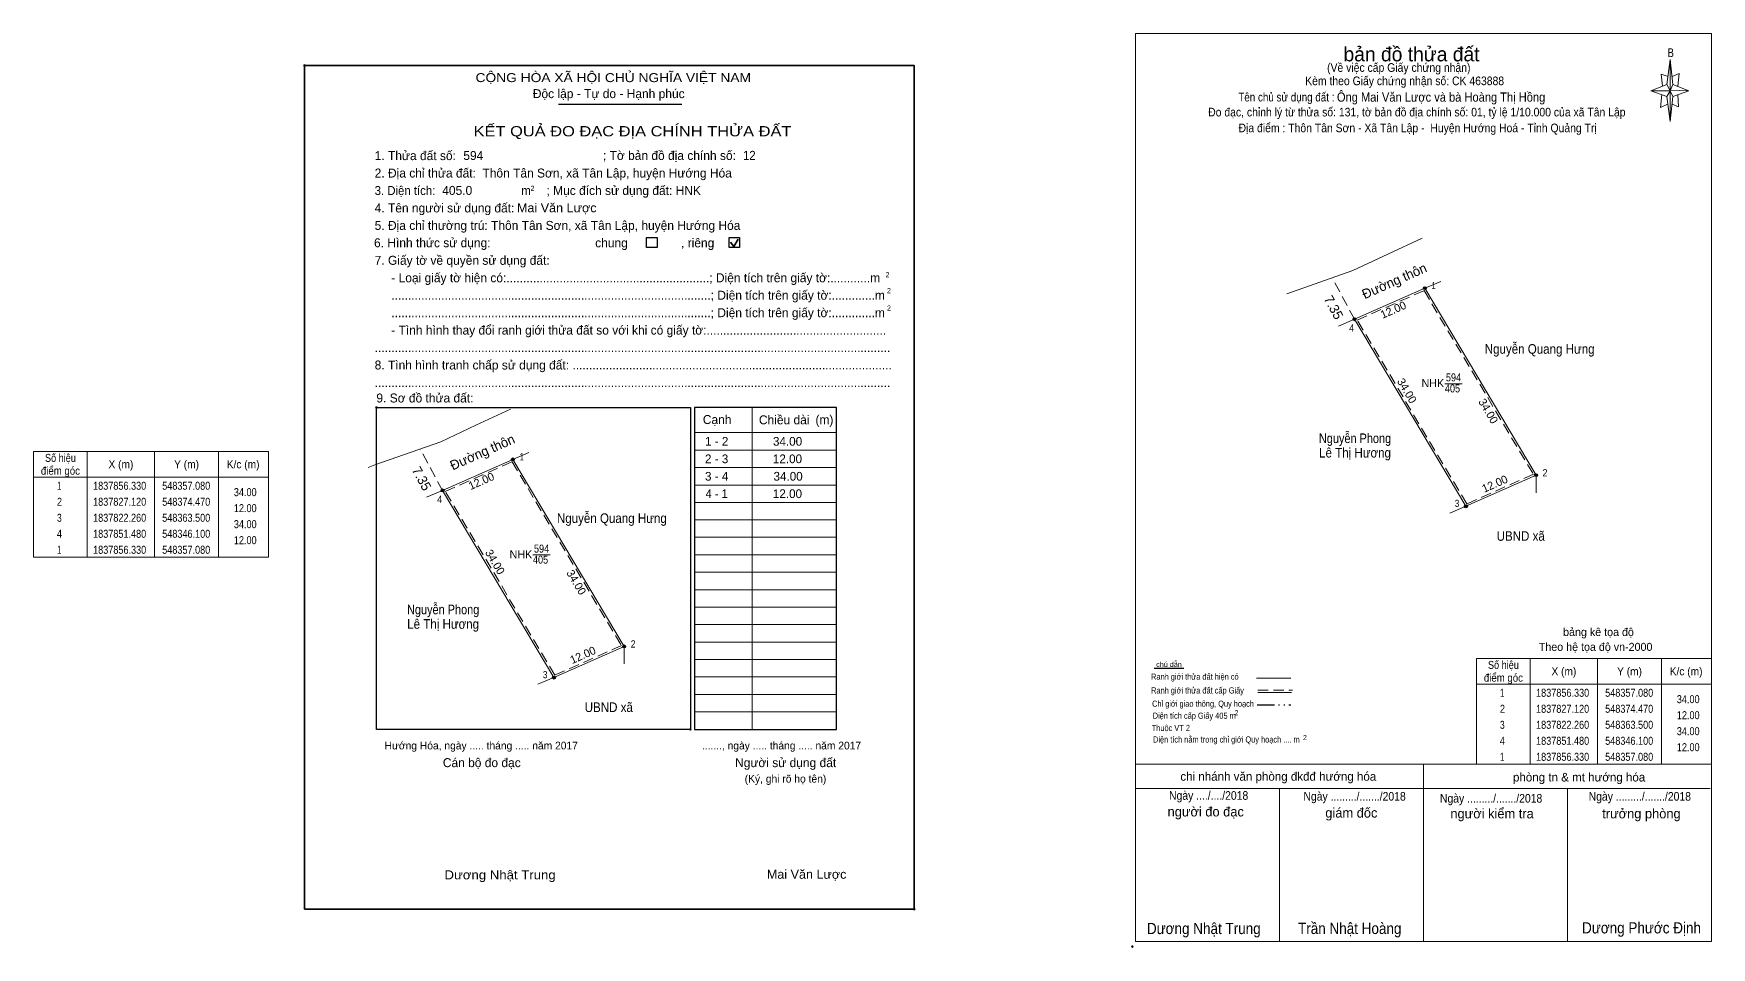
# Model space of a CAD drawing. Header units: metres. Extents: x 548282 to 548958, y 1837780 to 1837923.
# Drawn here: x 548282.2 to 548544.3, y 1837780.1 to 1837922.8 of the extents above; entities that cross this region are included whole.
import ezdxf
from ezdxf.enums import TextEntityAlignment as Align

# ---------------------------------------------------------------- set-up
doc = ezdxf.new("R2010")
doc.units = ezdxf.units.M
doc.header["$LTSCALE"] = 0.54
doc.header["$PDMODE"] = 32
doc.header["$PDSIZE"] = 0.27
doc.linetypes.add('DASH_DOUBLE_DOT', pattern=[9.2, 5, -1.2, 0.3, -1.2, 0.3, -1.2])
doc.linetypes.add('MEDIUM_DASHED', pattern=[4.5, 3, -1.5])
for name, color, linetype, lineweight in [('1', 7, 'Continuous', 13), ('10', 7, 'Continuous', 13), ('11', 7, 'Continuous', 25), ('2', 7, 'Continuous', 35), ('27', 7, 'Continuous', 13), ('4', 7, 'Continuous', 13), ('50', 7, 'Continuous', 25), ('63', 7, 'Continuous', 13), ('8', 7, 'Continuous', 13)]:
    doc.layers.add(name, color=color, linetype=linetype, lineweight=lineweight)
for name, color, linetype in [('12', 7, 'Continuous'), ('36', 7, 'Continuous'), ('48', 7, 'Continuous'), ('52', 7, 'Continuous'), ('6', 7, 'Continuous'), ('9', 7, 'Continuous')]:
    doc.layers.add(name, color=color, linetype=linetype)

msp = doc.modelspace()

# ---------------------------------------------------------------- hatches: boundary and pattern name
at = {"layer": '11'}
for points in [[(548357.3071, 1837856.33, 1), (548356.8529, 1837856.33, 1)], [(548346.3271, 1837851.48, 1), (548345.8729, 1837851.48, 1)], [(548374.6971, 1837827.12, 1), (548374.2429, 1837827.12, 1)], [(548363.7271, 1837822.26, 1), (548363.2729, 1837822.26, 1)], [(548363.7271, 1837822.26, 1), (548363.2729, 1837822.26, 1)]]:
    msp.add_hatch(color=256, dxfattribs=at).paths.add_polyline_path(points)
at = {"layer": '8'}
for points in [[(548499.7771, 1837883.07, 1), (548499.3229, 1837883.07, 1)], [(548488.7971, 1837878.22, 1), (548488.3429, 1837878.22, 1)], [(548517.1671, 1837853.86, 1), (548516.7129, 1837853.86, 1)], [(548506.1971, 1837849, 1), (548505.7429, 1837849, 1)], [(548506.1971, 1837849, 1), (548505.7429, 1837849, 1)]]:
    msp.add_hatch(color=256, dxfattribs=at).paths.add_polyline_path(points)

# ---------------------------------------------------------------- linework, layer by layer
at = {"layer": '1', "lineweight": 25}
for p, q in [((548364.2, 1837911.8), (548383.46, 1837911.8)), ((548407.64, 1837864.43), (548385.45, 1837864.43)), ((548385.45, 1837864.43), (548385.45, 1837861.65)), ((548407.64, 1837814.17), (548407.64, 1837864.43)), ((548335.76, 1837818.96), (548335.76, 1837861.65)), ((548385.45, 1837861.65), (548385.45, 1837818.96)), ((548385.45, 1837818.96), (548385.45, 1837814.17))]:
    msp.add_line(p, q, dxfattribs=at)
at = {"layer": '1', "lineweight": 35}
for p, q in [((548391.6, 1837889.56), (548392.26, 1837890.74)), ((548391.06, 1837890.26), (548391.6, 1837889.56))]:
    msp.add_line(p, q, dxfattribs=at)
at = {"layer": '1'}
for p, q in [((548394.47, 1837864.43), (548394.47, 1837814.17)), ((548385.45, 1837860.51), (548390.92, 1837860.51)), ((548390.92, 1837860.51), (548400.7, 1837860.51)), ((548400.7, 1837860.51), (548407.64, 1837860.51)), ((548385.45, 1837857.78), (548390.92, 1837857.78)), ((548390.92, 1837857.78), (548400.7, 1837857.78)), ((548400.7, 1837857.78), (548407.64, 1837857.78)), ((548385.45, 1837855.06), (548390.92, 1837855.06)), ((548390.92, 1837855.06), (548400.7, 1837855.06)), ((548400.7, 1837855.06), (548407.64, 1837855.06)), ((548385.45, 1837852.33), (548390.92, 1837852.33)), ((548390.92, 1837852.33), (548400.7, 1837852.33)), ((548400.7, 1837852.33), (548407.64, 1837852.33)), ((548385.45, 1837849.61), (548390.92, 1837849.61)), ((548390.92, 1837849.61), (548400.7, 1837849.61)), ((548400.7, 1837849.61), (548407.64, 1837849.61)), ((548385.45, 1837846.88), (548390.92, 1837846.88)), ((548390.92, 1837846.88), (548400.7, 1837846.88)), ((548400.7, 1837846.88), (548407.64, 1837846.88)), ((548385.45, 1837844.16), (548390.92, 1837844.16)), ((548390.92, 1837844.16), (548400.7, 1837844.16)), ((548400.7, 1837844.16), (548407.64, 1837844.16)), ((548385.45, 1837841.43), (548390.92, 1837841.43)), ((548390.92, 1837841.43), (548400.7, 1837841.43)), ((548400.7, 1837841.43), (548407.64, 1837841.43)), ((548385.45, 1837838.7), (548390.92, 1837838.7)), ((548390.92, 1837838.7), (548400.7, 1837838.7)), ((548400.7, 1837838.7), (548407.64, 1837838.7)), ((548385.45, 1837835.98), (548390.92, 1837835.98)), ((548390.92, 1837835.98), (548400.7, 1837835.98)), ((548400.7, 1837835.98), (548407.64, 1837835.98)), ((548385.45, 1837833.25), (548390.92, 1837833.25)), ((548390.92, 1837833.25), (548400.7, 1837833.25)), ((548400.7, 1837833.25), (548407.64, 1837833.25)), ((548385.45, 1837830.53), (548390.92, 1837830.53)), ((548390.92, 1837830.53), (548400.7, 1837830.53)), ((548400.7, 1837830.53), (548407.64, 1837830.53)), ((548385.45, 1837827.8), (548390.92, 1837827.8)), ((548390.92, 1837827.8), (548400.7, 1837827.8)), ((548400.7, 1837827.8), (548407.64, 1837827.8)), ((548385.45, 1837825.08), (548390.92, 1837825.08)), ((548390.92, 1837825.08), (548400.7, 1837825.08)), ((548400.7, 1837825.08), (548407.64, 1837825.08)), ((548385.45, 1837822.35), (548390.92, 1837822.35)), ((548390.92, 1837822.35), (548400.7, 1837822.35)), ((548400.7, 1837822.35), (548407.64, 1837822.35)), ((548385.45, 1837819.63), (548390.92, 1837819.63)), ((548390.92, 1837819.63), (548400.7, 1837819.63)), ((548400.7, 1837819.63), (548407.64, 1837819.63)), ((548385.45, 1837816.9), (548400.7, 1837816.9)), ((548400.7, 1837816.9), (548407.64, 1837816.9))]:
    msp.add_line(p, q, dxfattribs=at)
at = {"layer": '1', "lineweight": 25}
for points in [[(548335.76, 1837861.65), (548335.76, 1837864.42), (548384.81, 1837864.42), (548384.81, 1837861.65), (548384.81, 1837818.96)], [(548384.81, 1837818.96), (548384.81, 1837814.17), (548335.76, 1837814.17), (548335.76, 1837818.96)], [(548385.45, 1837814.17), (548407.64, 1837814.17), (548407.64, 1837814.66)]]:
    msp.add_lwpolyline(points, dxfattribs=at)
at = {"layer": '1'}
msp.add_lwpolyline([(548357.08, 1837856.33), (548374.47, 1837827.12), (548363.5, 1837822.26), (548346.1, 1837851.48)], close=True, dxfattribs=at)
for p in [(548324.54, 1837917.84), (548335.76, 1837864.42), (548384.81, 1837814.17), (548419.78, 1837786.1)]:
    msp.add_point(p, dxfattribs=at)
at = {"layer": '10'}
for p, q in [((548345.82, 1837859.08), (548335.54, 1837855.46)), ((548335.54, 1837855.46), (548334.5, 1837855.09))]:
    msp.add_line(p, q, dxfattribs=at)
at = {"layer": '10', "linetype": 'MEDIUM_DASHED'}
msp.add_line((548346.1, 1837851.48), (548342.59, 1837857.94), dxfattribs=at)
at = {"layer": '10'}
msp.add_lwpolyline([(548356.69, 1837864.16), (548351.32, 1837861.65), (548345.82, 1837859.08)], dxfattribs=at)
msp.add_lwpolyline([(548363.5, 1837822.26), (548346.1, 1837851.48), (548357.08, 1837856.33), (548374.47, 1837827.12)], close=True, dxfattribs=at)
at = {"layer": '10', "linetype": 'MEDIUM_DASHED'}
msp.add_lwpolyline([(548363.62, 1837822.64), (548346.53, 1837851.34), (548356.96, 1837855.95), (548374.04, 1837827.26)], close=True, dxfattribs=at)
at = {"layer": '11'}
for centre in [(548357.08, 1837856.33), (548346.1, 1837851.48), (548374.47, 1837827.12), (548363.5, 1837822.26), (548363.5, 1837822.26)]:
    msp.add_circle(centre, 0.2271, dxfattribs=at)
at = {"layer": '2'}
msp.add_lwpolyline([(548324.54, 1837917.84), (548419.78, 1837917.84), (548419.78, 1837786.1), (548324.54, 1837786.1)], close=True, dxfattribs=at)
at = {"layer": '27'}
for p, q in [((548359.59, 1837857.39), (548357.08, 1837856.33)), ((548346.1, 1837851.48), (548343.59, 1837850.42)), ((548374.47, 1837827.12), (548374.47, 1837824.39)), ((548363.5, 1837822.26), (548360.99, 1837821.21))]:
    msp.add_line(p, q, dxfattribs=at)
at = {"layer": '4'}
for p, q in [((548537.38, 1837914.9), (548537.88, 1837918.8)), ((548538.28, 1837914.9), (548540.78, 1837913.9)), ((548537.38, 1837913), (548534.88, 1837913.9)), ((548538.28, 1837913), (548537.88, 1837909.1)), ((548539.18, 1837911.4), (548538.18, 1837911.8)), ((548539.08, 1837913.3), (548539.18, 1837911.4)), ((548473.26, 1837822.19), (548478.64, 1837822.19)), ((548473.46, 1837819.95), (548478.73, 1837819.95)), ((548454.33, 1837808.73), (548544.33, 1837808.73)), ((548454.33, 1837808.73), (548544.33, 1837808.73)), ((548454.33, 1837808.73), (548544.33, 1837808.73)), ((548499.33, 1837781.03), (548499.33, 1837808.73)), ((548454.33, 1837804.93), (548544.13, 1837804.93)), ((548476.83, 1837781.03), (548476.83, 1837804.93)), ((548521.83, 1837781.03), (548521.83, 1837804.93)), ((548544.33, 1837781.03), (548454.33, 1837781.03))]:
    msp.add_line(p, q, dxfattribs=at)
at = {"layer": '4', "lineweight": 25}
msp.add_line((548461.88, 1837823.68), (548457.26, 1837823.68), dxfattribs=at)
at = {"layer": '4', "linetype": 'MEDIUM_DASHED'}
msp.add_line((548473.46, 1837820.27), (548478.9, 1837820.27), dxfattribs=at)
at = {"layer": '4', "linetype": 'DASH_DOUBLE_DOT', "lineweight": 25}
msp.add_line((548473.36, 1837817.98), (548478.6, 1837817.98), dxfattribs=at)
at = {"layer": '4'}
for points in [[(548454.33, 1837922.83), (548544.33, 1837922.83), (548544.33, 1837781.03), (548454.33, 1837781.03)], [(548537.88, 1837918.8), (548538.28, 1837914.9), (548537.88, 1837913.9)], [(548537.88, 1837913.9), (548534.88, 1837913.9), (548537.38, 1837914.9), (548538.28, 1837913), (548540.78, 1837913.9), (548537.88, 1837914)], [(548537.88, 1837913.9), (548537.88, 1837909.1), (548537.38, 1837913)]]:
    msp.add_lwpolyline(points, close=True, dxfattribs=at)
for points in [[(548537.88, 1837913.9), (548537.38, 1837914.9), (548534.88, 1837913.9)], [(548537.58, 1837916.1), (548536.48, 1837916.5), (548536.68, 1837914.6)], [(548538.18, 1837916.1), (548539.28, 1837916.6), (548539.08, 1837914.6)], [(548536.58, 1837913.3), (548536.38, 1837911.3), (548537.48, 1837911.8)], [(548537.88, 1837913.9), (548538.28, 1837913), (548540.78, 1837913.9)]]:
    msp.add_lwpolyline(points, dxfattribs=at)
msp.add_point((548453.86, 1837780.25), dxfattribs=at)
at = {"layer": '50'}
for points in [[(548377.98, 1837890.97), (548379.62, 1837890.97), (548379.62, 1837889.44), (548377.98, 1837889.44)], [(548390.85, 1837890.97), (548392.48, 1837890.97), (548392.48, 1837889.44), (548390.85, 1837889.44)]]:
    msp.add_lwpolyline(points, close=True, dxfattribs=at)
at = {"layer": '63'}
for p, q in [((548290.6, 1837857.56), (548290.6, 1837841.06)), ((548301.1, 1837857.56), (548301.1, 1837841.06)), ((548311.1, 1837857.56), (548311.1, 1837841.06)), ((548282.2, 1837853.56), (548318.9, 1837853.56)), ((548360.21, 1837841.41), (548362.93, 1837841.41)), ((548516.03, 1837825.23), (548516.03, 1837808.73)), ((548526.53, 1837825.23), (548526.53, 1837808.73)), ((548536.53, 1837825.23), (548536.53, 1837808.73)), ((548507.63, 1837821.23), (548544.33, 1837821.23))]:
    msp.add_line(p, q, dxfattribs=at)
for points in [[(548282.2, 1837857.56), (548318.9, 1837857.56), (548318.9, 1837841.06), (548282.2, 1837841.06)], [(548507.63, 1837825.23), (548544.33, 1837825.23), (548544.33, 1837808.73), (548507.63, 1837808.73)]]:
    msp.add_lwpolyline(points, close=True, dxfattribs=at)
at = {"layer": '8', "linetype": 'MEDIUM_DASHED'}
msp.add_line((548488.57, 1837878.22), (548485.06, 1837884.68), dxfattribs=at)
at = {"layer": '8'}
for p, q in [((548502.06, 1837884.13), (548499.55, 1837883.07)), ((548488.57, 1837878.22), (548486.06, 1837877.16)), ((548502.68, 1837868.15), (548505.4, 1837868.15)), ((548516.94, 1837853.86), (548516.94, 1837851.13)), ((548505.97, 1837849), (548503.46, 1837847.95))]:
    msp.add_line(p, q, dxfattribs=at)
msp.add_lwpolyline([(548499.16, 1837890.9), (548493.79, 1837888.39), (548488.29, 1837885.82), (548478.01, 1837882.2)], dxfattribs=at)
for points in [[(548505.97, 1837849), (548488.57, 1837878.22), (548499.55, 1837883.07), (548516.94, 1837853.86)], [(548499.55, 1837883.07), (548516.94, 1837853.86), (548505.97, 1837849), (548488.57, 1837878.22)]]:
    msp.add_lwpolyline(points, close=True, dxfattribs=at)
at = {"layer": '8', "linetype": 'MEDIUM_DASHED'}
msp.add_lwpolyline([(548506.09, 1837849.38), (548489, 1837878.08), (548499.43, 1837882.69), (548516.51, 1837854)], close=True, dxfattribs=at)
at = {"layer": '8', "lineweight": 25}
for centre in [(548499.55, 1837883.07), (548488.57, 1837878.22), (548516.94, 1837853.86), (548505.97, 1837849), (548505.97, 1837849)]:
    msp.add_circle(centre, 0.2271, dxfattribs=at)

# ---------------------------------------------------------------- texts
at = {"layer": '1'}
for s, height, width, p in [('CỘNG HÒA XÃ HỘI CHỦ NGHĨA VIỆT NAM', 1.399, 1.15, (548351.25, 1837915.25)), ('3. Diện tích:', 1.399, 0.95, (548335.49, 1837897.62)), ('m', 1.399, 0.95, (548358.4, 1837897.62)), ('2', 0.7994, 0.9, (548359.84, 1837898.26)), ('2', 0.7994, 0.9, (548415.31, 1837884.78)), ('2', 0.7994, 0.95, (548415.53, 1837882.28)), ('2', 0.7994, 0.95, (548415.53, 1837879.56)), ('Dương Nhật Trung', 1.399, 1.1, (548346.4, 1837790.75))]:
    msp.add_text(s, height=height, dxfattribs=dict(at, width=width)).set_placement(p)
for s, height, p in [('Độc lập - Tự do - Hạnh phúc', 1.399, (548360.2, 1837912.75)), ('1. Thửa đất số:', 1.399, (548335.49, 1837903.07)), ('; Tờ bản đồ địa chính số:', 1.399, (548371.15, 1837903.09)), ('2. Địa chỉ thửa đất:', 1.399, (548335.49, 1837900.35)), ('; Mục đích sử dụng đất: HNK', 1.399, (548362.33, 1837897.62)), ('4. Tên người sử dụng đất:', 1.399, (548335.49, 1837894.9)), ('5. Địa chỉ thường trú: Thôn Tân Sơn, xã Tân Lập, huyện Hướng Hóa', 1.399, (548335.49, 1837892.17)), ('chung                , riêng', 1.399, (548369.94, 1837889.45)), ('7. Giấy tờ về quyền sử dụng đất:', 1.399, (548335.49, 1837886.72)), ('     - Loại giấy tờ hiện có:.............................................................; Diện tích trên giấy tờ:............m', 1.399, (548335.49, 1837883.99)), ('     ................................................................................................; Diện tích trên giấy tờ:.............m', 1.399, (548335.49, 1837881.27)), ('     ................................................................................................; Diện tích trên giấy tờ:.............m', 1.399, (548335.49, 1837878.54)), ('     - Tình hình thay đổi ranh giới thửa đất so với khi có giấy tờ:......................................................', 1.399, (548335.49, 1837875.82)), ('...........................................................................................................................................................', 1.399, (548335.49, 1837873.09)), ('8. Tình hình tranh chấp sử dụng đất: ................................................................................................', 1.399, (548335.49, 1837870.37)), ('...........................................................................................................................................................', 1.399, (548335.49, 1837867.64)), ('9. Sơ đồ thửa đất:', 1.399, (548335.76, 1837865.22)), ('Cạnh', 1.399, (548386.76, 1837861.85)), ('Chiều dài', 1.399, (548395.52, 1837861.81)), ('(m)', 1.399, (548404.35, 1837861.83)), ('Hướng Hóa, ngày ..... tháng ..... năm 2017', 1.199, (548337.04, 1837811.04)), ('......., ngày ..... tháng ..... năm 2017', 1.199, (548386.62, 1837811.04)), ('Cán bộ đo đạc', 1.399, (548346.14, 1837808.27)), ('Người sử dụng đất', 1.399, (548391.8, 1837808.27)), ('(Ký, ghi rõ họ tên)', 1.199, (548393.3, 1837805.86))]:
    msp.add_text(s, height=height, dxfattribs=at).set_placement(p)
for s, height, width, p in [('KẾT QUẢ ĐO ĐẠC ĐỊA CHÍNH THỬA ĐẤT', 1.599, 1.2, (548375.775, 1837906.78)), ('405', 1.25, 0.85, (548361.405, 1837840.05)), ('594', 1.25, 0.85, (548361.56, 1837841.77))]:
    msp.add_text(s, height=height, dxfattribs=dict(at, width=width)).set_placement(p, align=Align.CENTER)
msp.add_text('NHK', height=1.25, dxfattribs=at).set_placement((548358.335, 1837840.87), align=Align.CENTER)
at = {"layer": '10'}
for s, rotation, p in [('Đường thôn', 23.832, (548347.68, 1837854.59)), ('7.35', 298.543, (548341.24, 1837854.69))]:
    msp.add_text(s, height=1.5, rotation=rotation, dxfattribs=at).set_placement(p)
at = {"layer": '12', "width": 0.9}
msp.add_text('Ông Mai Văn Lược và bà Hoàng Thị Hồng', height=1.44, dxfattribs=at).set_placement((548485.82, 1837912.19))
at = {"layer": '36'}
for s, width, p in [('Nguyễn Quang Hưng', 0.9, (548517.495, 1837872.83)), ('Nguyễn Quang Hưng', 0.9, (548372.545, 1837846.4)), ('Nguyễn Phong', 0.85, (548346.19, 1837832.14)), ('Lê Thị Hương', 0.9, (548346.185, 1837829.88)), ('UBND xã', 0.9, (548372.07, 1837816.88))]:
    msp.add_text(s, height=1.5, dxfattribs=dict(at, width=width)).set_placement(p, align=Align.CENTER)
at = {"layer": '4'}
for s, height, p in [('bản đồ thửa đất', 2.25, (548497.475, 1837918.49)), ('Theo hệ tọa độ vn-2000', 1.25, (548526.235, 1837826.43)), ('bảng kê tọa độ', 1.25, (548526.685, 1837828.75)), ('chi nhánh văn phòng đkđđ hướng hóa', 1.35, (548476.66, 1837806.15)), ('phòng tn & mt hướng hóa', 1.35, (548523.655, 1837806.03)), ('người đo đạc', 1.5, (548465.325, 1837800.57)), ('giám đốc', 1.5, (548488.075, 1837800.39)), ('người kiểm tra', 1.5, (548510.055, 1837800.27)), ('trưởng phòng', 1.5, (548533.395, 1837800.27))]:
    msp.add_text(s, height=height, dxfattribs=at).set_placement(p, align=Align.CENTER)
for s, height, width, p in [('B', 1.378, 0.8, (548537.96, 1837919.15)), ('(Về việc cấp Giấy chứng nhận)', 1.35, 0.9, (548495.485, 1837916.85)), ('Kèm theo Giấy chứng nhận số: CK 463888', 1.35, 0.9, (548496.4, 1837914.77)), ('Đo đạc, chỉnh lý từ thửa số: 131, tờ bản đồ địa chính số: 01, tỷ lệ 1/10.000 của xã Tân Lập', 1.35, 0.9, (548498.31, 1837909.89)), ('Tên chủ sử dụng đất :', 1.35, 0.85, (548477.925, 1837912.23)), ('Địa điểm : Thôn Tân Sơn - Xã Tân Lập -  Huyện Hướng Hoá - Tỉnh Quảng Trị ', 1.35, 0.9, (548498.655, 1837907.42)), ('chú dẫn', 0.7999, 1.05, (548459.58, 1837823.92)), ('Ranh giới thửa đất hiện có ', 0.96, 0.9, (548463.785, 1837821.92)), ('Ranh giới thửa đất cấp Giấy', 0.96, 0.9, (548464.04, 1837819.77)), ('Chỉ giới giao thông, Quy hoạch', 0.96, 0.9, (548464.9, 1837817.7)), ('2', 0.8, 0.8, (548470.14, 1837816.38)), ('Thuộc VT 2', 0.96, 0.9, (548459.875, 1837813.91)), ('Diện tích cấp Giấy 405 m', 0.96, 0.9, (548463.53, 1837815.82)), ('Diện tích nằm trong chỉ giới Quy hoạch .... m', 0.96, 0.9, (548468.545, 1837812.11)), ('2', 0.8, 0.8, (548480.83, 1837812.49)), ('Ngày ..../..../2018', 1.35, 0.9, (548465.78, 1837803.17)), ('Ngày ........./......./2018', 1.35, 0.9, (548488.58, 1837803.04)), ('Ngày ........./......./2018', 1.35, 0.9, (548509.91, 1837802.73)), ('Ngày ........./......./2018', 1.35, 0.9, (548533.14, 1837803.03)), ('Dương Nhật Trung', 1.75, 0.9, (548465.025, 1837782.2)), ('Trần Nhật Hoàng', 1.75, 0.9, (548487.82, 1837782.21)), ('Dương Phước Định', 1.75, 0.9, (548533.405, 1837782.3))]:
    msp.add_text(s, height=height, dxfattribs=dict(at, width=width)).set_placement(p, align=Align.CENTER)
at = {"layer": '48'}
msp.add_text('6. Hình thức sử dụng:', height=1.399, dxfattribs=at).set_placement((548335.39, 1837889.46))
at = {"layer": '52'}
for s, p in [('1 - 2', (548388.92, 1837858.47)), ('34.00', (548399.995, 1837858.47)), ('2 - 3', (548388.915, 1837855.74)), ('12.00', (548399.98, 1837855.74)), ('3 - 4', (548388.92, 1837853.01)), ('34.00', (548400.08, 1837853.01)), ('12.00', (548399.98, 1837850.29))]:
    msp.add_text(s, height=1.363, dxfattribs=at).set_placement(p, align=Align.CENTER)
at = {"layer": '52', "width": 0.95}
msp.add_text('4 - 1', height=1.363, dxfattribs=at).set_placement((548388.92, 1837850.29), align=Align.CENTER)
at = {"layer": '6'}
for s, p in [('594', (548349.34, 1837903.09)), ('Thôn Tân Sơn, xã Tân Lập, huyện Hướng Hóa', (548352.33, 1837900.35)), ('405.0', (548346.05, 1837897.64))]:
    msp.add_text(s, height=1.399, dxfattribs=at).set_placement(p)
for s, width, p in [('12', 0.95, (548393.03, 1837903.11)), ('Mai Văn Lược', 1.05, (548357.72, 1837894.92)), ('Mai Văn Lược', 1.05, (548396.76, 1837790.84))]:
    msp.add_text(s, height=1.399, dxfattribs=dict(at, width=width)).set_placement(p)
at = {"layer": '63'}
for s, width, p in [('Số hiệu', 0.85, (548286.4, 1837855.94)), ('điểm góc', 0.9, (548286.4, 1837853.94)), ('X (m)', 0.95, (548295.85, 1837854.94)), ('Y (m)', 0.95, (548306.105, 1837854.94)), ('K/c (m)', 0.95, (548314.945, 1837854.94)), (' 1', 0.75, (548286.05, 1837851.59)), ('1837856.330', 0.85, (548295.65, 1837851.59)), ('548357.080', 0.85, (548306.05, 1837851.59)), (' 2', 0.85, (548286.055, 1837849.09)), ('1837827.120', 0.85, (548295.65, 1837849.09)), ('548374.470', 0.85, (548306.05, 1837849.09)), (' 3', 0.8, (548286.045, 1837846.59)), ('1837822.260', 0.85, (548295.65, 1837846.59)), ('548363.500', 0.85, (548306.05, 1837846.59)), (' 4', 0.85, (548286.05, 1837844.09)), ('1837851.480', 0.85, (548295.65, 1837844.09)), ('548346.100', 0.85, (548306.05, 1837844.09)), (' 1', 0.75, (548286.05, 1837841.59)), ('1837856.330', 0.85, (548295.65, 1837841.59)), ('548357.080', 0.85, (548306.05, 1837841.59)), ('Số hiệu', 0.85, (548511.83, 1837823.61)), ('điểm góc', 0.9, (548511.83, 1837821.61)), ('X (m)', 0.95, (548521.28, 1837822.61)), ('Y (m)', 0.95, (548531.535, 1837822.61)), ('K/c (m)', 0.95, (548540.375, 1837822.61)), (' 1', 0.75, (548511.48, 1837819.26)), ('1837856.330', 0.85, (548521.08, 1837819.26)), ('548357.080', 0.85, (548531.48, 1837819.26)), (' 2', 0.85, (548511.485, 1837816.76)), ('1837827.120', 0.85, (548521.08, 1837816.76)), ('548374.470', 0.85, (548531.48, 1837816.76)), (' 3', 0.8, (548511.475, 1837814.26)), ('1837822.260', 0.85, (548521.08, 1837814.26)), ('548363.500', 0.85, (548531.48, 1837814.26)), (' 4', 0.85, (548511.48, 1837811.76)), ('1837851.480', 0.85, (548521.08, 1837811.76)), ('548346.100', 0.85, (548531.48, 1837811.76)), (' 1', 0.75, (548511.48, 1837809.26)), ('1837856.330', 0.85, (548521.08, 1837809.26)), ('548357.080', 0.85, (548531.48, 1837809.26))]:
    msp.add_text(s, height=1.25, dxfattribs=dict(at, width=width)).set_placement(p, align=Align.CENTER)
for s, rotation, p in [('12.00', 23.832, (548352.4025, 1837852.3748)), ('34.00', 300.773, (548353.7567, 1837839.9948)), ('34.00', 300.767, (548366.4664, 1837836.8147)), ('12.00', 23.895, (548368.2618, 1837825.207))]:
    msp.add_text(s, height=1.25, rotation=rotation, dxfattribs=at).set_placement(p, align=Align.CENTER)
at = {"layer": '63', "width": 0.85}
for s, p in [('34.00', (548317.05, 1837850.59)), ('12.00', (548317.05, 1837848.09)), ('34.00', (548317.05, 1837845.59)), ('12.00', (548317.05, 1837843.09)), ('34.00', (548542.48, 1837818.26)), ('12.00', (548542.48, 1837815.76)), ('34.00', (548542.48, 1837813.26)), ('12.00', (548542.48, 1837810.76))]:
    msp.add_text(s, height=1.25, dxfattribs=at).set_placement(p, align=Align.RIGHT)
at = {"layer": '8'}
for s, rotation, p in [('Đường thôn', 23.832, (548490.15, 1837881.33)), ('7.35', 298.543, (548483.71, 1837881.43))]:
    msp.add_text(s, height=1.5, rotation=rotation, dxfattribs=at).set_placement(p)
for s, height, width, p in [('1', 1.136, 0.75, (548500.935, 1837882.92)), ('4', 1.136, 0.9, (548488.11, 1837876.27)), ('594', 1.25, 0.85, (548504.03, 1837868.51)), ('405', 1.25, 0.85, (548503.875, 1837866.79)), ('Nguyễn Phong', 1.5, 0.85, (548488.65, 1837858.88)), ('Lê Thị Hương', 1.5, 0.9, (548488.65, 1837856.62)), ('2', 1.136, 0.9, (548518.335, 1837853.68)), ('3', 1.136, 0.8, (548504.59, 1837848.89)), ('UBND xã', 1.5, 0.9, (548514.535, 1837843.62))]:
    msp.add_text(s, height=height, dxfattribs=dict(at, width=width)).set_placement(p, align=Align.CENTER)
for s, rotation, p in [('12.00', 23.832, (548494.8725, 1837879.1148)), ('34.00', 300.773, (548496.2267, 1837866.7348)), ('34.00', 300.767, (548508.9364, 1837863.5547)), ('12.00', 23.895, (548510.7318, 1837851.947))]:
    msp.add_text(s, height=1.25, rotation=rotation, dxfattribs=at).set_placement(p, align=Align.CENTER)
msp.add_text('NHK', height=1.25, dxfattribs=at).set_placement((548500.805, 1837867.61), align=Align.CENTER)
at = {"layer": '9'}
for s, width, p in [('1', 0.75, (548358.47, 1837856.18)), ('4', 0.95, (548345.645, 1837849.53)), ('2', 0.9, (548375.87, 1837826.94)), ('3', 0.85, (548362.125, 1837822.15))]:
    msp.add_text(s, height=1.136, dxfattribs=dict(at, width=width)).set_placement(p, align=Align.CENTER)

doc.saveas('drawing.dxf')
